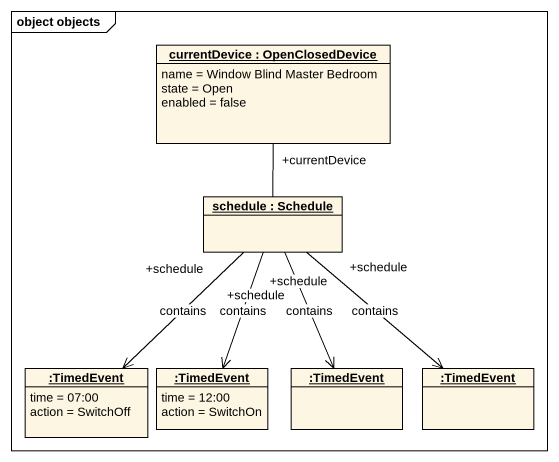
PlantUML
@startuml
mainframe object objects
hide circle
hide empty members
object "currentDevice : OpenClosedDevice" as currentDevice {
  name = Window Blind Master Bedroom
  state = Open
  enabled = false
}
object "schedule : Schedule" as schedule
object ":TimedEvent" as TimedEvent {
  time = 07:00
  action = SwitchOff
}
object ":TimedEvent" as TimedEvent_2 {
  time = 12:00
  action = SwitchOn
}
object ":TimedEvent" as TimedEvent_3
object ":TimedEvent" as TimedEvent_4
currentDevice "+currentDevice" -- schedule
schedule "+schedule" --> TimedEvent : contains
schedule "+schedule" --> TimedEvent_2 : contains
schedule "+schedule" --> TimedEvent_3 : contains
schedule "+schedule" --> TimedEvent_4 : contains
@enduml
